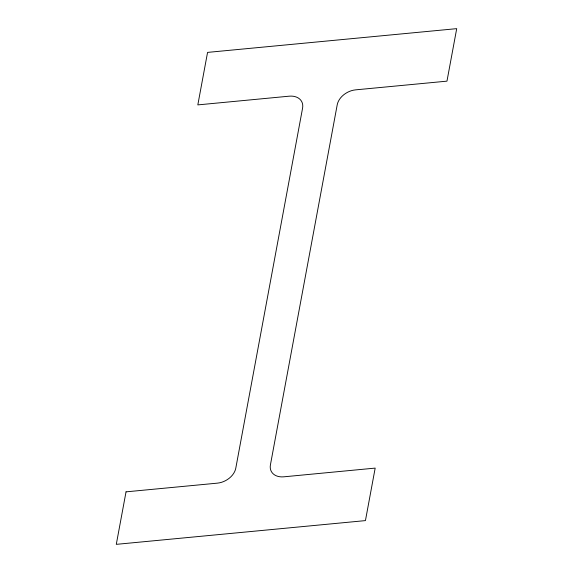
<?xml version="1.0" encoding="UTF-8"?>
<svg xmlns="http://www.w3.org/2000/svg" width="573" height="573" viewBox="0 0 573 573"><rect width="100%" height="100%" fill="white"/><g stroke="black" fill="none" stroke-linecap="round" stroke-linejoin="round"><path stroke-width="0.86" d="M126.031 491.849L116.29 544.35L365.438 520.606L375.179 468.105L283.836 476.815A17.032 12.312 -28.1 0 1 270.413 464.911L337.218 104.787A17.032 12.312 -28.1 0 1 355.625 89.854L446.969 81.151L456.71 28.65L207.562 52.394L197.821 104.895L289.164 96.185A17.032 12.312 -28.1 0 1 302.587 108.089L235.782 468.213A17.032 12.312 -28.1 0 1 217.375 483.146L126.031 491.849"/></g></svg>
